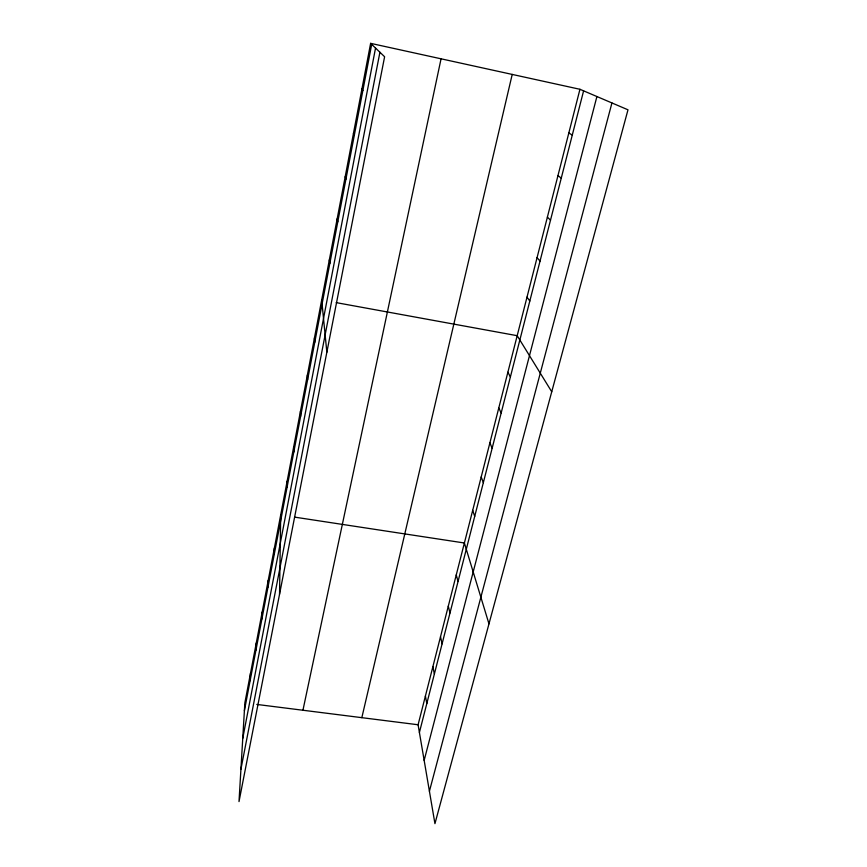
<?xml version="1.0" encoding="UTF-8"?>
<svg xmlns="http://www.w3.org/2000/svg" width="867" height="867" viewBox="0 0 867 867"><rect width="100%" height="100%" fill="white"/><g stroke="black" fill="none" stroke-linecap="round" stroke-linejoin="round"><path stroke-width="1.3" d="M287.118 487.026L287.129 481.196M279.542 594.22L280.691 515.009M274.221 554.501L274.384 548.063M268.001 587.111L268.217 580.391M261.899 619.005L262.192 612.026M255.938 650.207L256.285 642.978M250.108 680.747L250.509 673.269M370.621 43.35L244.852 702.92L239.01 801.596L384.612 56.745L370.621 43.35L579.947 89.29L627.99 109.806L434.941 823.65L418.089 724.758L579.947 89.29M244.396 710.637L371.683 44.369M242.749 738.381L375.541 48.064M240.928 769.224L379.919 52.248M302.941 710.246L441.065 58.804M361.832 717.67L512.213 74.421M419.4 732.507L583.599 90.851M424.158 760.37L596.908 96.53M429.414 791.268L611.939 102.945M256.784 704.427L418.089 724.758M294.878 517.165L464.387 542.991L488.966 623.85M336.201 302.626L517.187 335.692L551.737 391.754M568.806 132.987L572.285 135.079M557.958 175.578L561.263 178.168M547.38 217.108L550.512 220.164M537.063 257.618L540.033 261.108M527.006 297.132L529.813 301.044M361.929 88.943L362.861 90.526M507.878 372.236L510.392 376.928M498.774 407.945L501.169 412.995M489.888 442.853L492.153 448.228M353.454 133.355L354.278 135.469M481.196 476.98L483.342 482.67M472.699 510.349L474.715 516.342M456.248 574.919L458.047 581.486M345.207 176.608L345.911 179.252M448.293 606.174L449.984 612.991M440.501 636.757L442.094 643.834M432.871 666.701L434.378 674.017M337.165 218.777L337.762 221.898M425.404 696.028L426.813 703.571M329.33 259.883L329.828 263.46M321.69 299.971L326.848 352.24M314.45 337.935L314.754 342.346M307.373 375.01L307.601 379.811M300.47 411.229L300.611 416.388M293.729 446.613L293.783 452.119"/></g></svg>
